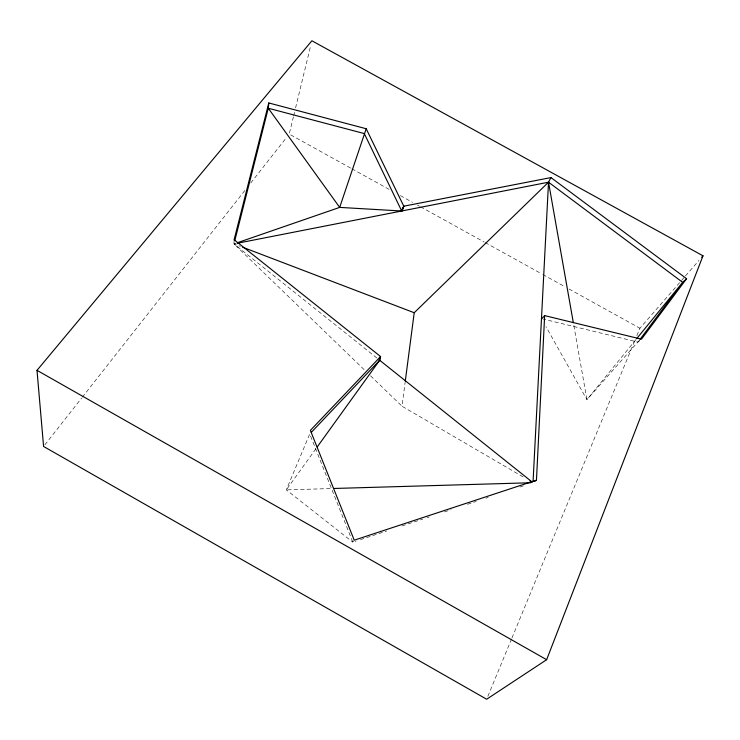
<?xml version="1.0" encoding="UTF-8"?>
<svg xmlns="http://www.w3.org/2000/svg" width="740" height="740" viewBox="0 0 740 740"><rect width="100%" height="100%" fill="white"/><g stroke="black" fill="none" stroke-linecap="round" stroke-linejoin="round"><path stroke-width="0.56" stroke-dasharray="3.7 2.78" d="M234.118 239.723L233.97 243.904L365.588 371.036M523.087 476.902L402.005 406.223L405.132 382.284M293.41 116.809L289.229 134.07L350.862 168.193M293.688 115.699L294.492 112.36M295.575 107.901L310.726 45.538M487.854 696.312L511.525 639.018M511.969 637.945L635.077 339.938M636.844 335.664L639.915 328.246L684.713 276.806M353.776 540.848L352.832 542.161L286.297 489.862L309.736 434.029L352.832 542.161L356.107 541.088M315.86 448.838L286.297 489.862L332.408 488.52M639.379 340.261L586.922 399.674L545.963 326.645M44.872 444.823L81.622 398.092M82.334 397.186L245.032 190.263M250.74 183.002L286.426 137.631M635.873 339.66L586.922 399.674L573.722 324.916M685.462 275.937L699.023 260.378M639.73 340.641L638 342.102L543.179 319.051M236.143 243.155L233.97 243.904L378.26 359.122M360.473 539.645L386.687 530.996M401.968 525.946L422.716 519.101M427.091 517.658L429.274 516.936M444.555 511.886L451.113 509.73M467.495 504.319L476.227 501.433M486.051 498.196L488.243 497.474M519.905 487.022L524.271 485.579M235.117 243.682L233.97 243.904L240.445 246.383M351.87 168.757L389.249 189.449M400.358 195.601L412.485 202.316M417.536 205.11L419.552 206.229M420.561 206.793L484.201 242.026M485.209 242.581L541.773 273.911M542.79 274.466L565.009 286.769M569.051 289.007L639.915 328.246M370.546 375.837L402.005 406.223"/><path stroke-width="1.11" d="M534.743 481.426L536.463 480.168L544.649 315.601L641.46 339.188L686.572 278.693L550.967 177.582L403.781 206.192L401.478 210.512M533.068 481.546L548.525 182.197L550.967 177.582M402.255 210.891L403.781 206.192L366.198 128.742L268.786 102.962L268.278 108.234L234.811 240.565M405.279 381.137L414.215 312.733L548.525 182.197L682.641 282.338L686.572 278.693M317.201 446.969L379.675 360.26L380.564 356.541L234.118 239.723L268.786 102.962M379.287 360.676L380.564 356.541L310.384 430.384L354.238 540.191L536.463 480.168M546.638 659.71L703 255.809L311.882 40.774L37 370.342L43.586 446.461L486.652 699.226L546.638 659.71L37 370.342M366.198 128.742L339.679 207.394L237.235 242.775M380.564 356.541L379.157 359.844L532.106 481.971M401.709 211.002L364.293 133.57L268.278 108.234L339.679 207.394L401.709 211.002L403.781 206.192M640.063 339.346L682.641 282.338L636.604 338.763M544.649 315.601L541.449 319.153M701.705 257.289L703 255.809M311.318 432.354L379.675 360.26M237.383 243.238L548.525 182.197L573.324 322.649M333.564 488.483L530.7 482.757M242.6 247.206L414.215 312.733M530.034 480.954L532.014 482.119"/></g></svg>
